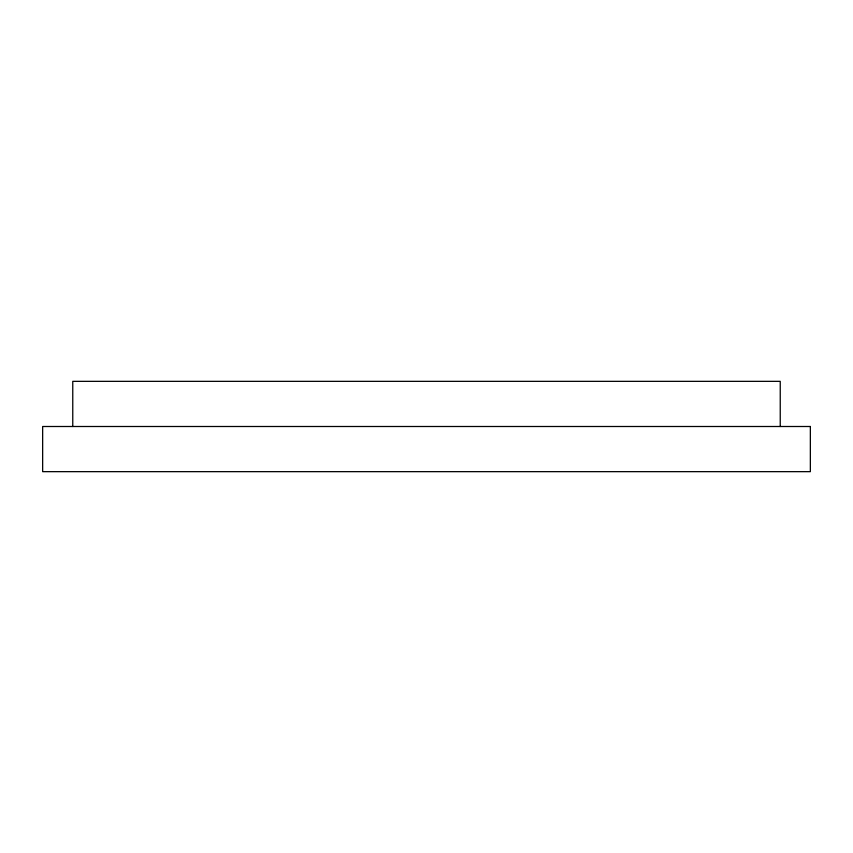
<?xml version="1.0" encoding="UTF-8"?>
<svg xmlns="http://www.w3.org/2000/svg" width="853" height="853" viewBox="0 0 853 853"><rect width="100%" height="100%" fill="white"/><g stroke="black" fill="none" stroke-linecap="round" stroke-linejoin="round"><path stroke-width="1.28" d="M780.239 426.5L780.239 381.344L72.761 381.344L72.761 426.5M810.35 426.5L42.65 426.5L42.65 471.656L810.35 471.656L810.35 426.5"/></g></svg>
